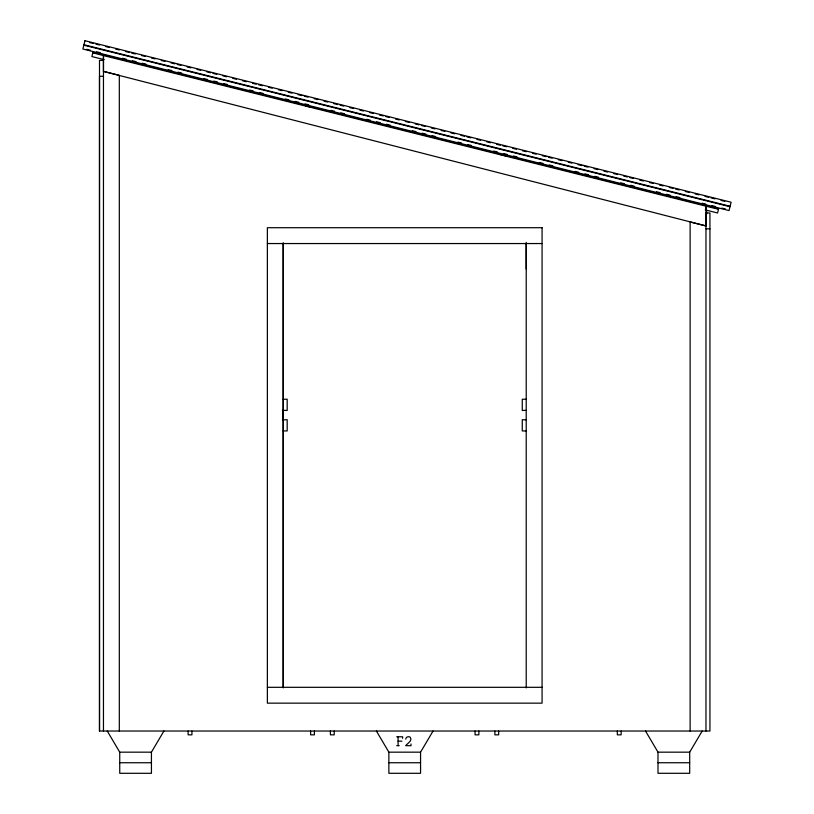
<?xml version="1.0" encoding="UTF-8"?>
<svg xmlns="http://www.w3.org/2000/svg" width="814" height="814" viewBox="0 0 814 814"><rect width="100%" height="100%" fill="white"/><g stroke="black" fill="none" stroke-linecap="round" stroke-linejoin="round"><path stroke-width="1.22" d="M705.972 731.033L705.972 212.973L709.94 212.973L709.94 731.033L99.501 731.033L99.501 76.251L103.459 76.251M705.972 209.87L705.972 206.166L705.972 225.926L103.459 71.388L103.459 55.535L103.459 731.033M283.211 687.311L283.211 243.549M526.22 269.058L526.22 243.549M706.633 213.889L706.633 210.083M405.759 739.132C405.799 737.006 408.577 735.978 410.175 737.199C413.044 740.526 407.224 743.579 405.657 745.675L410.999 745.675L410.999 743.996M107.255 731.033L119.739 752.167L119.739 773.3L151.435 773.3L151.435 752.167L163.909 731.033M376.394 731.033L388.868 752.167L388.868 773.3L420.563 773.3L420.563 752.167L433.048 731.033M645.522 731.033L657.997 752.167L657.997 773.3L689.692 773.3L689.692 752.167L702.177 731.033M282.397 419.912L287.179 419.709L287.179 430.942L283.211 430.942M525.844 410.317L522.262 410.47L522.262 399.236L526.22 399.236M103.459 60.399L99.501 60.399L99.501 731.033M705.972 228.826L709.94 228.826M267.368 243.549L542.073 243.549M283.211 399.236L287.179 399.236L287.179 410.47L282.397 410.266M526.22 430.942L522.262 430.942L522.262 419.709L525.844 419.861M267.368 687.311L542.073 687.311M396.744 736.772L402.615 736.772L402.615 738.298M398.077 741.157L401.953 741.157M396.744 745.655L399.216 745.655M119.739 752.167L151.435 752.167M388.868 752.167L420.563 752.167M657.997 752.167L689.702 752.167M119.739 762.738L151.435 762.738M388.868 762.738L420.563 762.738M657.997 762.738L689.692 762.738M89.723 42.572L93.427 43.498M95.889 44.119L99.593 45.045M105.759 46.581L109.463 47.507M115.629 49.054L119.322 49.969M125.488 51.516L129.192 52.442M131.654 53.063L135.358 53.978M141.524 55.525L145.218 56.451M151.384 57.987L155.087 58.913M161.253 60.46L164.957 61.386M171.113 62.922L174.817 63.848M177.279 64.469L180.983 65.385M187.149 66.931L190.852 67.857M197.008 69.394L200.712 70.319M206.878 71.866L210.582 72.792M213.044 73.402L216.748 74.328M222.904 75.875L226.607 76.791M232.773 78.337L236.477 79.263M242.633 80.8L246.337 81.726M252.503 83.272L256.207 84.198M258.669 84.809L262.373 85.735M268.539 87.281L272.232 88.197M278.398 89.744L282.102 90.669M288.268 92.216L291.961 93.132M298.127 94.678L301.831 95.604M304.294 96.215L307.997 97.141M314.163 98.687L317.867 99.613M324.023 101.15L327.727 102.076M333.893 103.622L337.596 104.538M340.059 105.159L343.762 106.085M349.918 107.621L353.622 108.547M359.788 110.094L363.492 111.019M369.648 112.556L373.351 113.482M379.517 115.028L383.221 115.944M385.683 116.565L389.387 117.491M395.543 119.037L399.247 119.953M405.413 121.5L409.116 122.426M415.282 123.962L418.976 124.888M421.449 125.509L425.142 126.424M431.308 127.971L435.012 128.897M441.178 130.444L444.871 131.359M451.037 132.906L454.741 133.832M460.907 135.368L464.611 136.294M467.073 136.915L470.777 137.841M476.933 139.377L480.636 140.303M486.803 141.85L490.506 142.765M496.662 144.312L500.366 145.238M502.828 145.848L506.532 146.774M512.698 148.321L516.402 149.247M522.557 150.783L526.261 151.709M532.427 153.256L536.131 154.172M542.297 155.718L545.991 156.644M548.463 157.265L552.157 158.181M558.323 159.727L562.026 160.653M568.192 162.19L571.886 163.115M578.052 164.662L581.756 165.578M584.218 166.198L587.922 167.124M594.088 168.671L597.791 169.587M603.947 171.133L607.651 172.059M613.817 173.596L617.521 174.522M623.677 176.068L627.38 176.984M629.843 177.605L633.546 178.531M639.712 180.077L643.416 180.993M649.572 182.54L653.276 183.465M659.442 185.002L663.145 185.928M669.312 187.474L673.005 188.39M675.467 189.011L679.171 189.937M685.337 191.483L689.041 192.399M695.207 193.946L698.9 194.872M705.066 196.408L708.77 197.334M711.233 197.955L714.936 198.881M721.102 200.417L724.796 201.343M83.954 44.719L730.117 206.257M83.832 45.187L730.005 206.725M86.732 49.318L90.435 50.234M96.601 51.781L100.305 52.706M122.497 58.252L126.201 59.178M132.356 60.724L136.06 61.64M142.226 63.187L145.93 64.113M168.122 69.658L171.825 70.584M177.981 72.131L181.685 73.046M203.887 78.602L207.58 79.528M213.746 81.064L217.45 81.99M223.616 83.537L227.31 84.453M249.511 90.008L253.215 90.934M259.371 92.47L263.075 93.396M285.266 98.952L288.97 99.868M295.136 101.414L298.84 102.34M304.996 103.877L308.699 104.803M330.901 110.358L334.595 111.274M340.761 112.82L344.464 113.746M366.656 119.292L370.36 120.218M376.526 121.764L380.219 122.68M386.385 124.227L390.089 125.153M412.281 130.698L415.985 131.624M422.151 133.17L425.854 134.096M432.01 135.633L435.714 136.559M457.906 142.104L461.609 143.03M467.775 144.577L471.479 145.502M493.671 151.048L497.374 151.974M503.54 153.52L507.234 154.436M513.4 155.983L517.104 156.909M539.295 162.454L542.999 163.38M549.165 164.927L552.869 165.842M575.06 171.398L578.764 172.324M584.92 173.86L588.624 174.786M594.79 176.333L598.494 177.249M620.685 182.804L624.389 183.73M630.555 185.266L634.248 186.192M656.45 191.748L660.144 192.664M666.31 194.21L670.014 195.136M676.18 196.673L679.883 197.599M702.075 203.154L705.779 204.07M711.935 205.616L715.638 206.542M721.804 208.079L725.508 209.005M495.014 153.225L495.818 153.429M500.478 154.589L505.982 155.962M305.942 105.952L310.785 107.163M315.394 108.323L316.361 108.557M92.806 52.879L718.467 209.29M104.161 59.626L91.88 56.553L92.959 52.238L718.63 208.649L717.551 212.973L705.27 209.91M103.459 71.388L119.312 75.346L119.312 731.033M705.972 225.926L690.13 221.968L690.13 731.033M621.133 731.033L621.133 734.839L617.338 734.839L617.338 731.033M526.22 242.389L526.22 687.901M498.667 731.033L498.667 734.839L494.871 734.839L494.871 731.033M478.856 731.033L478.856 734.839L475.061 734.839L475.061 731.033M398.077 736.772L398.077 745.655M334.208 731.033L334.208 734.839L330.413 734.839L330.413 731.033M314.397 731.033L314.397 734.839L310.602 734.839L310.602 731.033M283.211 242.714L283.211 687.901M283.119 410.053L283.119 420.034M191.931 731.033L191.931 734.839L188.136 734.839L188.136 731.033M84.961 40.7L82.875 49.033L729.049 210.572L731.125 202.238L84.951 40.7M542.073 227.706L267.368 227.706L267.368 703.154L542.073 703.154L542.073 227.706"/></g></svg>
